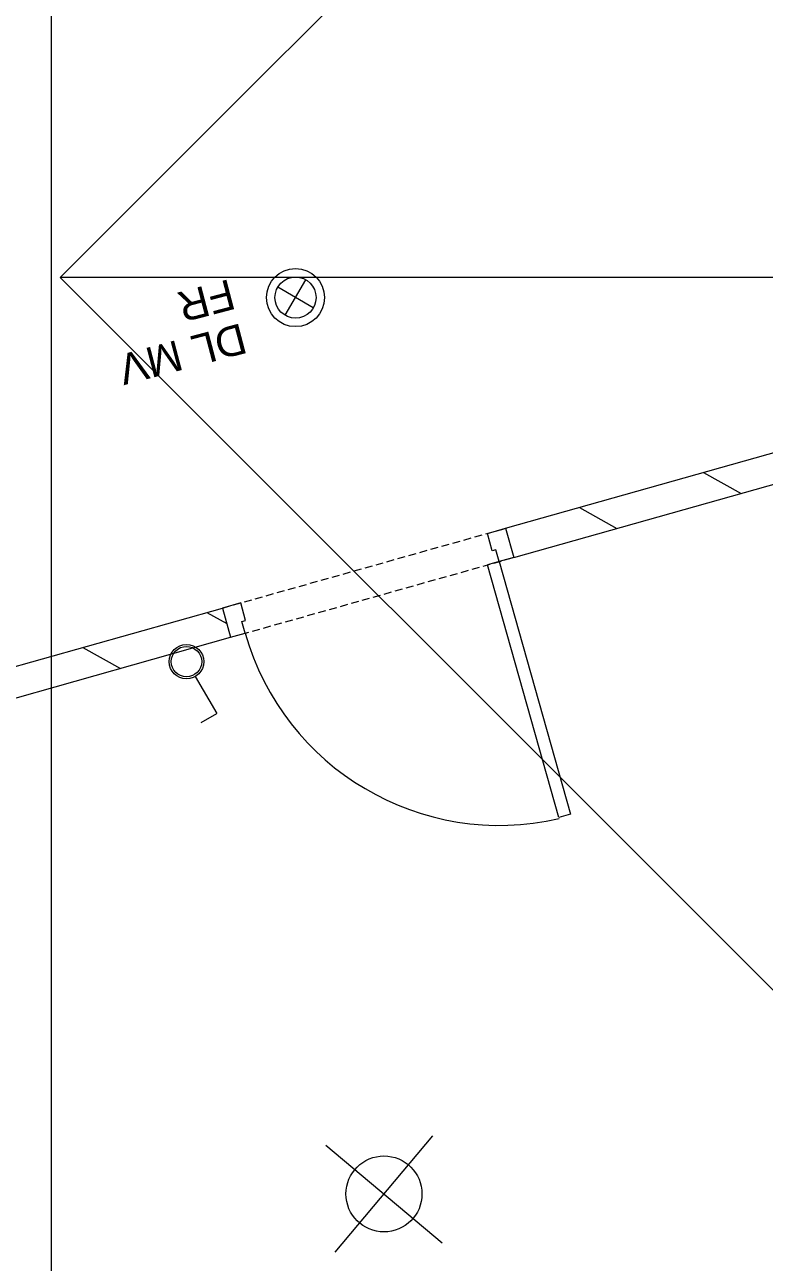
# Model space of a CAD drawing. Header units: millimetres. Extents: x -84100 to 168200, y 1000 to 58400.
# Drawn here: x 23292 to 25724, y 44654 to 48727 of the extents above; entities that cross this region are included whole.
import ezdxf
from ezdxf.enums import TextEntityAlignment as Align

# ---------------------------------------------------------------- set-up
doc = ezdxf.new("R2010")
doc.units = ezdxf.units.MM
doc.header["$LTSCALE"] = 100
doc.linetypes.add('HIDDEN', pattern=[0.375, 0.25, -0.125])
for name, color, linetype in [('Door Detail', 7, 'Continuous'), ('Doors', 7, 'Continuous'), ('Opening Header', 7, 'HIDDEN'), ('Roof Line - Ridge', 7, 'Continuous'), ('Roof Line - Valley', 7, 'Continuous'), ('Stud Wall Fill', 7, 'Continuous')]:
    doc.layers.add(name, color=color, linetype=linetype)
for name, color, linetype, true_color in [('Electrical', 176, 'Continuous', 0x000080), ('General Lighting', 2, 'Continuous', 0xffff00), ('Roof', 1, 'Continuous', 0xff0000), ('Roof Perimeter', 1, 'Continuous', 0xff0000), ('Stud Wall', 156, 'Continuous', 0x004080), ('Walls', 156, 'Continuous', 0x004080)]:
    doc.layers.add(name, color=color, linetype=linetype, true_color=true_color)
doc.styles.add('Arial_00007FFEBFFD5370_00007FFEBFFD5370', font='', dxfattribs={"height": 0.2})
doc.styles.get('Arial_00007FFEBFFD5370_00007FFEBFFD5370').set_extended_font_data('Arial')

# ---------------------------------------------------------------- blocks, each defined once
blk = doc.blocks.new('Block7455')
at = {"layer": 'Stud Wall', "color": 156, "linetype": 'Continuous', "lineweight": 18, "true_color": 0x004080}
for p, q in [((6773.792844, 1910.281262), (9450, 2665)), ((6800.935232, 1814.035271), (9450, 2561.099568)), ((6773.792844, 1910.281262), (6800.935232, 1814.035271)), ((0, 0), (5842.131652, 1647.542947)), ((5842.131652, 1647.542947), (5869.27404, 1551.296956)), ((2556.429424, 617.039718), (5869.27404, 1551.296956))]:
    blk.add_line(p, q, dxfattribs=at)
at = {"layer": 'Stud Wall Fill', "color": 7, "linetype": 'Continuous', "lineweight": 5}
for p, q in [((7424.785949, 2093.868207), (7548.174328, 2024.764604)), ((7016.448792, 1978.712807), (7139.837171, 1909.609204)), ((5791.43732, 1633.246609), (5856.42799, 1596.848616)), ((5383.100163, 1518.09121), (5506.488542, 1448.987607))]:
    blk.add_line(p, q, dxfattribs=at)
blk = doc.blocks.new('Block8674')
at = {"layer": 'Door Detail', "color": 7, "linetype": 'Continuous', "lineweight": 5}
for p, q in [((844.36506, 342.020314), (904.518805, 358.984306)), ((860.650493, 284.272719), (844.36506, 342.020314)), ((904.518805, 358.984306), (931.661193, 262.738315)), ((872.681242, 287.665518), (860.650493, 284.272719)), ((883.538197, 249.167121), (872.681242, 287.665518)), ((883.538197, 249.167121), (845.039801, 238.310166)), ((931.661193, 262.738315), (883.538197, 249.167121)), ((883.538197, 249.167121), (1117.933775, -581.991681)), ((1079.435378, -592.848636), (845.039801, 238.310166)), ((33.011356, 113.209983), (-27.142388, 96.245991)), ((-27.142388, 96.245991), (0, 0)), ((49.296789, 55.462389), (33.011356, 113.209983)), ((37.26604, 52.06959), (49.296789, 55.462389)), ((48.122995, 13.571194), (37.26604, 52.06959)), ((0, 0), (48.122995, 13.571194)), ((1117.933775, -581.991681), (1079.435378, -592.848636))]:
    blk.add_line(p, q, dxfattribs=at)
blk.add_arc((883.538197, 249.167121), 868, 195.749014, 283.097029, dxfattribs=at)
at = {"layer": 'Opening Header', "color": 7, "linetype": 'HIDDEN', "lineweight": 5}
for p, q in [((-27.142388, 96.245991), (904.518805, 358.984306)), ((0, 0), (931.661193, 262.738315))]:
    blk.add_line(p, q, dxfattribs=at)
blk = doc.blocks.new('Block33311')
at = {"layer": 'General Lighting', "color": 2, "linetype": 'Continuous', "lineweight": 5, "true_color": 0xffff00}
for p, q in [((-34.060707, -58.411801), (34.060707, 58.411801)), ((58.411801, -34.060707), (-58.411801, 34.060707))]:
    blk.add_line(p, q, dxfattribs=at)
for radius in [95.625, 67.617086]:
    blk.add_circle((0, 0), radius, dxfattribs=at)
at = {"layer": 'Electrical', "color": 176, "linetype": 'Continuous', "lineweight": 5, "true_color": 0x000080, "style": 'Arial_00007FFEBFFD5370_00007FFEBFFD5370'}
for s, p in [('FR', (-203.600659, 13.289511)), ('DL MV ', (-165.402865, -131.765404))]:
    blk.add_text(s, height=100, rotation=194.752963, dxfattribs=at).set_placement(p, align=Align.MIDDLE_LEFT)
blk = doc.blocks.new('Block36402')
at = {"layer": 'Electrical', "color": 176, "linetype": 'Continuous', "lineweight": 5, "true_color": 0x000080}
for p, q in [((-160.742577, -191.472776), (160.742577, 191.472776)), ((-191.472776, 160.742577), (191.472776, -160.742577))]:
    blk.add_line(p, q, dxfattribs=at)
blk.add_circle((0, 0), 125, dxfattribs=at)
blk = doc.blocks.new('Block88816')
at = {"layer": 'Electrical', "color": 176, "linetype": 'Continuous', "lineweight": 5, "true_color": 0x000080}
for p in [(28.601525, -49.031185), (48.139412, -200.376229)]:
    blk.add_line(p, (99.432303, -170.455376), dxfattribs=at)
for radius in [56.763582, 50]:
    blk.add_circle((0, 0), radius, dxfattribs=at)
blk = doc.blocks.new('Block108664')
at = {"layer": 'Roof Line - Valley', "color": 7, "linetype": 'Continuous', "lineweight": 5}
for points in [[(12200, 6312.316979), (16684, 10796.316979)], [(16542, 1970.316979), (12200, 6312.316979)]]:
    blk.add_lwpolyline(points, dxfattribs=at)
blk = doc.blocks.new('Block123935')
at = {"layer": 'Roof Line - Ridge', "color": 7, "linetype": 'Continuous', "lineweight": 5}
blk.add_lwpolyline([(9105.480279, 4342), (29.480279, 4342)], dxfattribs=at)
at = {"layer": 'Roof Line - Valley', "color": 7, "linetype": 'Continuous', "lineweight": 5}
for points in [[(29.480279, 4342), (4513.480279, 8826)], [(4371.480279, 0), (29.480279, 4342)]]:
    blk.add_lwpolyline(points, dxfattribs=at)
at = {"layer": 'Roof Perimeter', "color": 1, "linetype": 'Continuous', "lineweight": 5, "true_color": 0xff0000}
blk.add_lwpolyline([(0, 0), (8855.480279, 0), (8855.480279, 8684), (0, 8684)], close=True, dxfattribs=at)

msp = doc.modelspace()

# ---------------------------------------------------------------- block references
at = {"layer": 'Doors', "color": 7, "linetype": 'HIDDEN', "lineweight": 5}
msp.add_blockref('Block8674', (23968.995489, 46710.593553), dxfattribs=at)
at = {"layer": 'Electrical', "color": 176, "linetype": 'Continuous', "lineweight": 5, "true_color": 0x000080}
for name, p in [('Block33311', (24182.313872, 47828.733215)), ('Block88816', (23823.648044, 46630.439853)), ('Block36402', (24473.38846, 44878.630084))]:
    msp.add_blockref(name, p, dxfattribs=at)
at = {"layer": 'Roof', "color": 7, "linetype": 'Continuous', "lineweight": 5}
for name, p in [('Block108664', (11207.721449, 41582.086384)), ('Block123935', (23378.24117, 43552.403363))]:
    msp.add_blockref(name, p, dxfattribs=at)
at = {"layer": 'Walls', "color": 7, "linetype": 'Continuous', "lineweight": 5}
msp.add_blockref('Block7455', (18099.721449, 45159.296597), dxfattribs=at)

doc.saveas('drawing.dxf')
